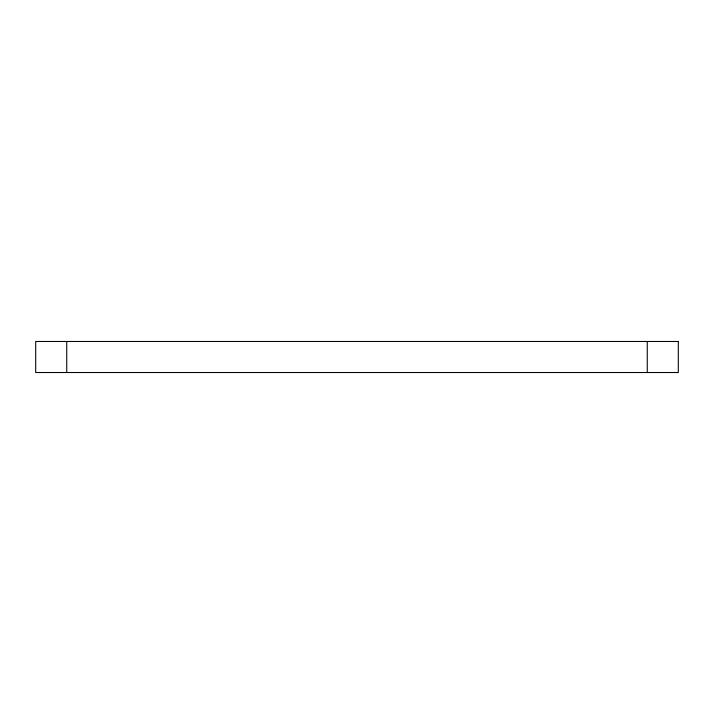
<?xml version="1.0" encoding="UTF-8"?>
<svg xmlns="http://www.w3.org/2000/svg" width="714" height="714" viewBox="0 0 714 714"><rect width="100%" height="100%" fill="white"/><g stroke="black" fill="none" stroke-linecap="round" stroke-linejoin="round"><path stroke-width="1.07" d="M647.259 341.479L647.259 372.521M66.741 341.479L66.741 372.521M678.3 341.479L35.7 341.479L35.7 372.521L678.3 372.521L678.3 341.479"/></g></svg>
